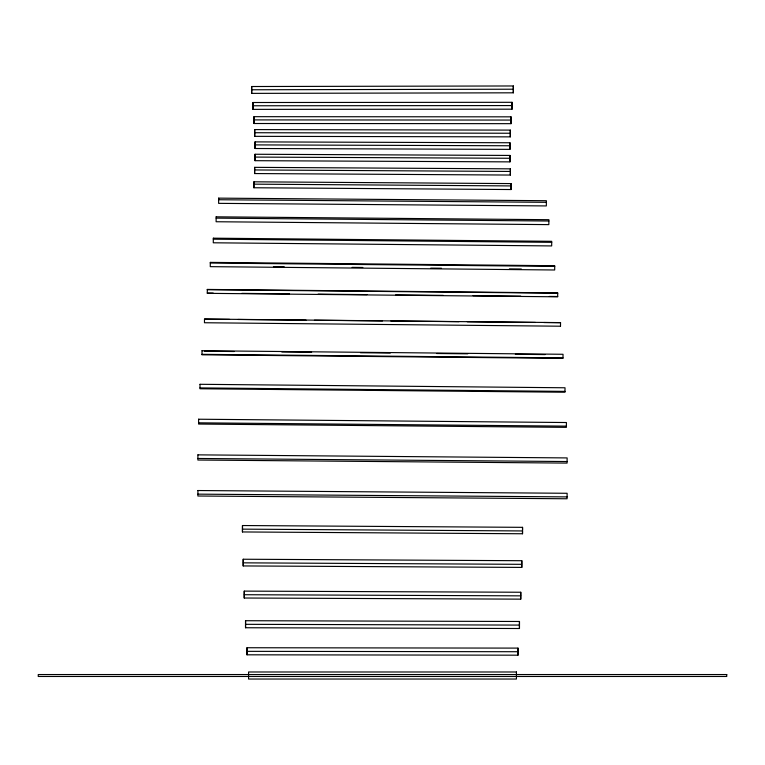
<?xml version="1.0" encoding="UTF-8"?>
<svg xmlns="http://www.w3.org/2000/svg" width="765" height="765" viewBox="0 0 765 765"><rect width="100%" height="100%" fill="white"/><g stroke="black" fill="none" stroke-linecap="round" stroke-linejoin="round"><path stroke-width="1.15" d="M246.999 654.811L247.009 647.735L518.001 648.108L517.991 655.184L246.999 654.811L247.009 647.735M253.98 123.509L253.98 116.672L511.02 116.835L511.02 123.672L253.98 123.509L253.98 120.277M511.02 116.835L511.02 123.672M519.464 621.476L519.454 628.505L245.536 627.749L245.546 620.721L519.464 621.476L519.464 624.9M510.312 130.107L510.303 136.859L254.688 136.342L254.697 129.591L510.312 130.107L510.312 133.244L254.697 132.728L254.697 129.591M520.764 592.244L520.745 599.148L244.236 598.02L244.255 591.115L520.764 592.244L520.764 595.533M509.978 155.438L509.959 161.874L255.022 160.688L255.041 154.253L509.978 155.438L509.978 158.269L255.041 157.083L255.041 154.253M509.959 142.749L509.949 149.366L255.041 148.506L255.051 141.888L509.959 142.749L509.959 145.761L255.051 144.901L255.051 141.888M521.807 560.716L521.787 567.41L243.194 565.937L243.213 559.234L521.807 560.716L521.807 563.805M510.37 168.845L510.351 175.051L254.63 173.559L254.649 167.353L510.37 168.845L510.37 171.446L254.649 169.954L254.649 167.353M522.543 527.334L522.514 533.76L242.457 531.952L242.486 525.536L522.543 527.334L522.543 530.155M242.457 531.952L242.486 525.536M253.894 187.76L253.913 181.812L511.106 183.59L511.087 189.538L253.894 187.76L253.894 185.417M511.106 183.59L511.087 189.538M560.506 326.301L560.544 322.61L204.494 319.053L204.456 322.744L560.506 326.215M251.666 86.522L513.325 85.967L513.334 92.814L251.675 93.378L251.666 86.522L251.666 89.773L513.325 89.209L513.325 85.967M252.947 102.51L512.043 102.309L512.053 109.185L252.957 109.376L252.947 102.51L252.947 105.771L512.043 105.57L512.043 102.309M511.02 120.067L253.98 119.904L253.98 116.672M246.999 651.34L517.991 651.723M511.106 185.924L253.913 184.155L253.913 181.812M242.457 529.141L522.514 530.948L522.514 533.76M218.647 199.742L546.373 202.314M216.141 218.14L548.878 221.018M197.886 458.465L567.104 461.534M197.896 494.142L567.095 496.896M213.311 239.187L551.718 242.323M210.308 263.045L554.721 266.383M273.44 266.612L284.169 266.708M352.101 267.368L362.82 267.473M430.752 268.132L441.472 268.238M509.404 268.897L521.319 269.012M207.315 289.715L557.723 293.205M207.277 293.033L213.234 293.091M241.845 293.377L289.514 293.856M318.125 294.133L366.99 294.621M395.591 294.907L443.27 295.376M473.066 295.673L520.745 296.151M549.346 296.438L557.685 296.514M204.494 319.139L229.577 319.387M237.944 319.474L306.048 320.153M314.415 320.239L382.519 320.918M390.877 321.004L458.99 321.683M467.348 321.769L535.452 322.447M543.819 322.524L560.544 322.696M204.389 351.221L234.176 351.518M281.836 351.986L311.623 352.273M360.478 352.761L390.265 353.048M436.729 353.507L467.702 353.812M515.361 354.281L545.149 354.578M201.979 354.329L562.992 357.886M199.981 387.903L564.991 391.384M198.594 422.825L566.387 426.134M521.787 567.41L521.787 564.321L243.194 562.839L243.194 565.937M520.745 599.148L520.745 595.849L244.236 594.721L244.236 598.02M519.454 628.505L519.454 625.082L245.536 624.326L245.536 627.749M518.001 648.108L517.991 655.184M513.334 89.572L513.334 92.814M512.053 105.914L512.053 109.185M510.303 133.712L510.303 136.859M510.351 172.45L510.351 175.051M509.949 146.354L509.949 149.366M509.959 159.043L509.959 161.874M255.041 145.503L255.041 148.506M255.022 157.858L255.022 160.688M254.688 133.196L254.688 136.342M254.63 170.958L254.63 173.559M252.957 106.115L252.957 109.376M251.675 90.136L251.675 93.378M245.546 620.721L245.546 624.144M244.255 591.115L244.255 594.415M243.213 559.234L243.213 562.323M197.925 490.537L197.877 496.016L567.075 498.77L567.123 493.282L197.925 490.537M218.656 198.135L218.618 203.356L546.344 205.928L546.382 200.717L218.656 198.135M197.915 454.859L197.867 460.033L567.085 463.093L567.133 457.919L197.915 454.859M198.623 419.22L198.584 424.049L566.377 427.358L566.416 422.529L198.623 419.22M200.019 384.298L199.981 388.763L564.981 392.235L565.019 387.779L200.019 384.298M210.318 262.385L210.27 266.65L554.682 269.988L554.73 265.723L210.318 262.385M213.32 238.183L213.282 242.792L551.68 245.928L551.718 241.319L213.32 238.183M216.16 216.82L216.113 221.745L548.84 224.623L548.888 219.698L216.16 216.82M202.017 350.724L201.97 354.807L562.983 358.364L563.03 354.281L202.017 350.724M207.315 289.428L207.277 293.33L557.685 296.81L557.723 292.909L207.315 289.428M516.432 671.986L248.568 671.986L248.568 679.033L516.432 679.033L516.432 671.986M726.75 674.548L38.25 674.548L38.25 676.47L726.75 676.47L726.75 674.548"/></g></svg>
